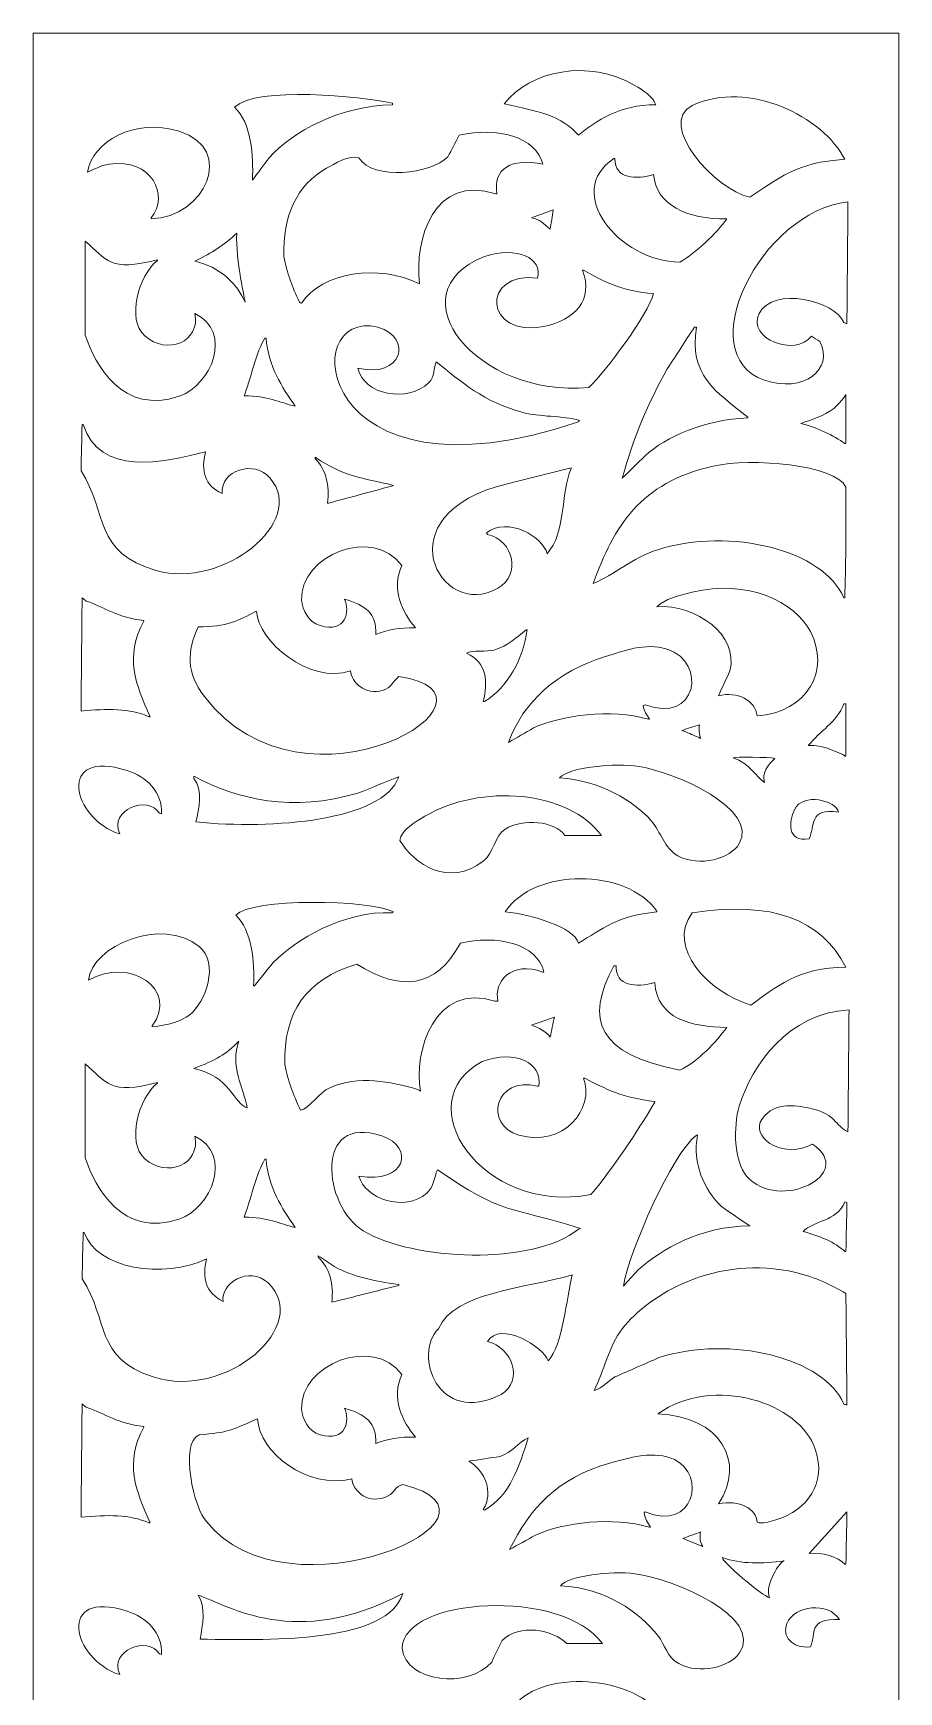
# Model space of a CAD drawing. Header units: centimetres. Extents: x -10.1 to 6.9, y -13.2 to 13.7.
# Drawn here: x -10.09 to -2.93, y -0.05 to 13.69 of the extents above; entities that cross this region are included whole.
import ezdxf

# ---------------------------------------------------------------- set-up
doc = ezdxf.new("R2010")
doc.units = ezdxf.units.CM
doc.header["$MEASUREMENT"] = 0
doc.layers.add('layer 1', color=7, linetype='Continuous')

msp = doc.modelspace()

# ---------------------------------------------------------------- linework, layer by layer
at = {"layer": 'layer 1', "color": 250, "lineweight": 9}
for points, knots in [([(-10.09148, -13.15504), (-10.09148, -13.15504), (-10.09148, 13.69214), (-10.09148, 13.69214), (-10.09148, 13.69214), (-10.09148, 13.69214), (-2.92545, 13.69214), (-2.92545, 13.69214), (-2.92545, 13.69214), (-2.92545, 13.69214), (-2.92545, -13.15504), (-2.92545, -13.15504), (-2.92545, -13.15504), (-2.92545, -13.15504), (-10.09148, -13.15504), (-10.09148, -13.15504)], [0, 0, 0, 0, 0.2, 0.2, 0.2, 0.2, 0.4, 0.4, 0.4, 0.4, 0.6, 0.6, 0.6, 0.6, 1, 1, 1, 1]), ([(-6.19202, 13.10622), (-5.98019, 13.38292), (-5.49318, 13.48281), (-5.11081, 13.25924), (-5.11081, 13.25924), (-5.0421, 13.21905), (-4.96279, 13.17194), (-4.93782, 13.09957), (-4.93782, 13.09957), (-5.23167, 13.10028), (-5.43332, 12.96642), (-5.57789, 12.84678), (-5.57789, 12.84678), (-5.71321, 13.00918), (-5.91555, 13.04771), (-6.19202, 13.10622)], [0, 0, 0, 0, 0.2, 0.2, 0.2, 0.2, 0.4, 0.4, 0.4, 0.4, 0.6, 0.6, 0.6, 0.6, 1, 1, 1, 1]), ([(-8.42365, 13.07961), (-8.2418, 13.25794), (-7.38112, 13.16673), (-7.11752, 13.11288), (-7.11752, 13.11288), (-7.11752, 13.10845), (-7.11752, 13.10401), (-7.11752, 13.09957), (-7.11752, 13.09957), (-7.54935, 13.09197), (-7.94303, 12.87816), (-8.13821, 12.66051), (-8.13821, 12.66051), (-8.18433, 12.59842), (-8.23046, 12.53633), (-8.27659, 12.47424), (-8.27659, 12.47424), (-8.26667, 12.68205), (-8.28453, 12.94453), (-8.42365, 13.07961)], [0, 0, 0, 0, 0.16666667, 0.16666667, 0.16666667, 0.16666667, 0.33333333, 0.33333333, 0.33333333, 0.33333333, 0.5, 0.5, 0.5, 0.5, 0.66666667, 0.66666667, 0.66666667, 0.66666667, 1, 1, 1, 1]), ([(-4.63508, 13.09292), (-4.16973, 13.31186), (-3.55291, 12.99891), (-3.37221, 12.6472), (-3.37221, 12.6472), (-3.77731, 12.62399), (-3.92913, 12.48172), (-4.15934, 12.33454), (-4.15934, 12.33454), (-4.44671, 12.39265), (-4.93542, 12.94168), (-4.63508, 13.09292)], [0, 0, 0, 0, 0.25, 0.25, 0.25, 0.25, 0.5, 0.5, 0.5, 0.5, 1, 1, 1, 1]), ([(-9.64325, 12.54077), (-9.60218, 12.79103), (-9.25481, 12.99675), (-8.88207, 12.88005), (-8.88207, 12.88005), (-8.41114, 12.73255), (-8.66926, 12.16414), (-9.11562, 12.15492), (-9.11562, 12.15492), (-9.11562, 12.15715), (-9.11562, 12.15936), (-9.11562, 12.16158), (-9.11562, 12.16158), (-8.96006, 12.34725), (-9.11006, 12.65959), (-9.4616, 12.60729), (-9.4616, 12.60729), (-9.53998, 12.59562), (-9.58355, 12.56328), (-9.64325, 12.54077)], [0, 0, 0, 0, 0.16666667, 0.16666667, 0.16666667, 0.16666667, 0.33333333, 0.33333333, 0.33333333, 0.33333333, 0.5, 0.5, 0.5, 0.5, 0.66666667, 0.66666667, 0.66666667, 0.66666667, 1, 1, 1, 1]), ([(-8.0171, 11.84226), (-8.02699, 12.17497), (-7.90896, 12.43671), (-7.66246, 12.57403), (-7.66246, 12.57403), (-7.60303, 12.60713), (-7.47156, 12.68831), (-7.39433, 12.66051), (-7.39433, 12.66051), (-7.27911, 12.46577), (-6.79245, 12.52908), (-6.6591, 12.66716), (-6.6591, 12.66716), (-6.62738, 12.72702), (-6.59567, 12.7869), (-6.56395, 12.84678), (-6.56395, 12.84678), (-6.24726, 12.91866), (-5.92862, 12.8322), (-5.87199, 12.60729), (-5.87199, 12.60729), (-6.13092, 12.66122), (-6.28835, 12.57205), (-6.25257, 12.36115), (-6.25257, 12.36115), (-6.25545, 12.36115), (-6.25833, 12.36115), (-6.26121, 12.36115), (-6.26121, 12.36115), (-6.7703, 12.52918), (-6.94026, 11.98553), (-6.89264, 11.61608), (-6.89264, 11.61608), (-7.2306, 11.78421), (-7.70443, 11.71217), (-7.87006, 11.45643), (-7.87006, 11.45643), (-7.87582, 11.45863), (-7.88159, 11.46085), (-7.88736, 11.46307), (-7.88736, 11.46307), (-7.94944, 11.59766), (-7.98892, 11.70137), (-8.0171, 11.84226)], [0, 0, 0, 0, 0.08333333, 0.08333333, 0.08333333, 0.08333333, 0.16666667, 0.16666667, 0.16666667, 0.16666667, 0.25, 0.25, 0.25, 0.25, 0.33333333, 0.33333333, 0.33333333, 0.33333333, 0.41666667, 0.41666667, 0.41666667, 0.41666667, 0.5, 0.5, 0.5, 0.5, 0.58333333, 0.58333333, 0.58333333, 0.58333333, 0.66666667, 0.66666667, 0.66666667, 0.66666667, 0.75, 0.75, 0.75, 0.75, 0.83333333, 0.83333333, 0.83333333, 0.83333333, 1, 1, 1, 1]), ([(-5.2838, 12.65385), (-5.28091, 12.65385), (-5.27803, 12.65385), (-5.27515, 12.65385), (-5.27515, 12.65385), (-5.2821, 12.47947), (-5.09096, 12.47983), (-4.95512, 12.52081), (-4.95512, 12.52081), (-4.93777, 12.27296), (-4.68024, 12.14754), (-4.34964, 12.15492), (-4.34964, 12.15492), (-4.43742, 12.03284), (-4.59587, 11.87777), (-4.73886, 11.79569), (-4.73886, 11.79569), (-5.24699, 11.80259), (-5.703, 12.38069), (-5.2838, 12.65385)], [0, 0, 0, 0, 0.16666667, 0.16666667, 0.16666667, 0.16666667, 0.33333333, 0.33333333, 0.33333333, 0.33333333, 0.5, 0.5, 0.5, 0.5, 0.66666667, 0.66666667, 0.66666667, 0.66666667, 1, 1, 1, 1]), ([(-5.96713, 12.16158), (-5.90659, 12.18375), (-5.84603, 12.20593), (-5.78549, 12.2281), (-5.78549, 12.2281), (-5.79413, 12.17488), (-5.80279, 12.12165), (-5.81144, 12.06845), (-5.81144, 12.06845), (-5.87017, 12.11741), (-5.89235, 12.15145), (-5.96713, 12.16158)], [0, 0, 0, 0, 0.25, 0.25, 0.25, 0.25, 0.5, 0.5, 0.5, 0.5, 1, 1, 1, 1]), ([(-3.34626, 12.29463), (-3.34915, 11.95761), (-3.35203, 11.62048), (-3.35492, 11.28345), (-3.35492, 11.28345), (-3.36357, 11.28789), (-3.37223, 11.29232), (-3.38086, 11.29676), (-3.38086, 11.29676), (-3.45479, 11.478), (-3.96574, 11.59807), (-4.08149, 11.36993), (-4.08149, 11.36993), (-4.18741, 11.16118), (-3.77892, 11.00633), (-3.64901, 11.18366), (-3.64901, 11.18366), (-3.62594, 11.16814), (-3.60287, 11.15262), (-3.5798, 11.1371), (-3.5798, 11.1371), (-3.45774, 10.90563), (-3.71642, 10.70716), (-4.03825, 10.81779), (-4.03825, 10.81779), (-4.65241, 11.02888), (-4.07105, 12.21526), (-3.34626, 12.29463)], [0, 0, 0, 0, 0.125, 0.125, 0.125, 0.125, 0.25, 0.25, 0.25, 0.25, 0.375, 0.375, 0.375, 0.375, 0.5, 0.5, 0.5, 0.5, 0.625, 0.625, 0.625, 0.625, 0.75, 0.75, 0.75, 0.75, 1, 1, 1, 1]), ([(-9.66056, 11.19058), (-9.66056, 11.32028), (-9.66056, 11.45001), (-9.66056, 11.57975), (-9.66056, 11.57975), (-9.66056, 11.70947), (-9.66056, 11.83921), (-9.66056, 11.96892), (-9.66056, 11.96892), (-9.48055, 11.81698), (-9.46119, 11.71092), (-9.06372, 11.81591), (-9.06372, 11.81591), (-9.06372, 11.81369), (-9.06372, 11.81147), (-9.06372, 11.80925), (-9.06372, 11.80925), (-9.21725, 11.69118), (-9.32124, 11.31865), (-9.16752, 11.18393), (-9.16752, 11.18393), (-8.98316, 11.02236), (-8.7055, 11.13487), (-8.75234, 11.37019), (-8.75234, 11.37019), (-8.43507, 11.21808), (-8.61673, 10.77486), (-8.88207, 10.685), (-8.88207, 10.685), (-9.3517, 10.52594), (-9.57703, 10.94005), (-9.66056, 11.19058)], [0, 0, 0, 0, 0.11111111, 0.11111111, 0.11111111, 0.11111111, 0.22222222, 0.22222222, 0.22222222, 0.22222222, 0.33333333, 0.33333333, 0.33333333, 0.33333333, 0.44444444, 0.44444444, 0.44444444, 0.44444444, 0.55555556, 0.55555556, 0.55555556, 0.55555556, 0.66666667, 0.66666667, 0.66666667, 0.66666667, 0.77777778, 0.77777778, 0.77777778, 0.77777778, 1, 1, 1, 1]), ([(-8.75234, 11.80234), (-8.60247, 11.88072), (-8.52194, 11.9285), (-8.40633, 12.03518), (-8.40633, 12.03518), (-8.41539, 11.8101), (-8.33509, 11.46822), (-8.33714, 11.46307), (-8.33714, 11.46307), (-8.39537, 11.60867), (-8.55124, 11.76331), (-8.75234, 11.80234)], [0, 0, 0, 0, 0.25, 0.25, 0.25, 0.25, 0.5, 0.5, 0.5, 0.5, 1, 1, 1, 1]), ([(-6.35637, 11.84164), (-6.08543, 11.92947), (-5.87128, 11.82917), (-5.91523, 11.66264), (-5.91523, 11.66264), (-6.39115, 11.72375), (-6.35934, 11.16193), (-5.86334, 11.26349), (-5.86334, 11.26349), (-5.60574, 11.31628), (-5.45168, 11.48237), (-5.54329, 11.72917), (-5.54329, 11.72917), (-5.54041, 11.72917), (-5.53753, 11.72917), (-5.53465, 11.72917), (-5.53465, 11.72917), (-5.3761, 11.63907), (-5.21313, 11.55101), (-4.95512, 11.53625), (-4.95512, 11.53625), (-5.00009, 11.36512), (-5.35477, 10.88316), (-5.49139, 10.75791), (-5.49139, 10.75791), (-6.41099, 10.66597), (-7.11764, 11.53603), (-6.35637, 11.84164)], [0, 0, 0, 0, 0.125, 0.125, 0.125, 0.125, 0.25, 0.25, 0.25, 0.25, 0.375, 0.375, 0.375, 0.375, 0.5, 0.5, 0.5, 0.5, 0.625, 0.625, 0.625, 0.625, 0.75, 0.75, 0.75, 0.75, 1, 1, 1, 1]), ([(-7.23863, 11.25685), (-6.93991, 11.1676), (-7.0434, 10.82726), (-7.40297, 10.91757), (-7.40297, 10.91757), (-7.35658, 10.69322), (-6.98962, 10.62806), (-6.81479, 10.79783), (-6.81479, 10.79783), (-6.76865, 10.84262), (-6.77637, 10.92471), (-6.75424, 10.97078), (-6.75424, 10.97078), (-6.54646, 10.80367), (-6.35989, 10.6377), (-6.04498, 10.55168), (-6.04498, 10.55168), (-5.90503, 10.51346), (-5.70348, 10.52382), (-5.56925, 10.48517), (-5.56925, 10.48517), (-5.57213, 10.48073), (-5.57501, 10.47629), (-5.57789, 10.47186), (-5.57789, 10.47186), (-7.77226, 9.73144), (-7.91042, 11.42394), (-7.23863, 11.25685)], [0, 0, 0, 0, 0.125, 0.125, 0.125, 0.125, 0.25, 0.25, 0.25, 0.25, 0.375, 0.375, 0.375, 0.375, 0.5, 0.5, 0.5, 0.5, 0.625, 0.625, 0.625, 0.625, 0.75, 0.75, 0.75, 0.75, 1, 1, 1, 1]), ([(-8.34579, 10.68804), (-8.29735, 10.80387), (-8.24319, 11.06469), (-8.17279, 11.16702), (-8.17279, 11.16702), (-8.16991, 11.16702), (-8.16703, 11.16702), (-8.16415, 11.16702), (-8.16415, 11.16702), (-8.14267, 10.92945), (-8.03473, 10.76484), (-7.92195, 10.60156), (-7.92195, 10.60156), (-8.0587, 10.63604), (-8.14696, 10.68672), (-8.34579, 10.68804)], [0, 0, 0, 0, 0.2, 0.2, 0.2, 0.2, 0.4, 0.4, 0.4, 0.4, 0.6, 0.6, 0.6, 0.6, 1, 1, 1, 1]), ([(-5.2146, 10.00619), (-5.12655, 10.33242), (-4.99952, 10.63188), (-4.84267, 10.91092), (-4.84267, 10.91092), (-4.76771, 11.02621), (-4.69273, 11.14155), (-4.61777, 11.25685), (-4.61777, 11.25685), (-4.61201, 11.25685), (-4.60623, 11.25685), (-4.60047, 11.25685), (-4.60047, 11.25685), (-4.66561, 10.86197), (-4.44239, 10.72379), (-4.17663, 10.51177), (-4.17663, 10.51177), (-4.17663, 10.50955), (-4.17663, 10.50734), (-4.17663, 10.50512), (-4.17663, 10.50512), (-4.52292, 10.49492), (-4.85747, 10.34874), (-5.02431, 10.19245), (-5.02431, 10.19245), (-5.08775, 10.13037), (-5.15118, 10.06826), (-5.2146, 10.00619)], [0, 0, 0, 0, 0.125, 0.125, 0.125, 0.125, 0.25, 0.25, 0.25, 0.25, 0.375, 0.375, 0.375, 0.375, 0.5, 0.5, 0.5, 0.5, 0.625, 0.625, 0.625, 0.625, 0.75, 0.75, 0.75, 0.75, 1, 1, 1, 1]), ([(-3.7355, 10.45855), (-3.71168, 10.47199), (-3.57902, 10.5063), (-3.49535, 10.5611), (-3.49535, 10.5611), (-3.40628, 10.61943), (-3.36653, 10.69804), (-3.36357, 10.69804), (-3.36357, 10.69804), (-3.36357, 10.56278), (-3.36357, 10.4275), (-3.36357, 10.29224), (-3.36357, 10.29224), (-3.36645, 10.29224), (-3.36933, 10.29224), (-3.37221, 10.29224), (-3.37221, 10.29224), (-3.45676, 10.35727), (-3.62388, 10.43361), (-3.7355, 10.45855)], [0, 0, 0, 0, 0.16666667, 0.16666667, 0.16666667, 0.16666667, 0.33333333, 0.33333333, 0.33333333, 0.33333333, 0.5, 0.5, 0.5, 0.5, 0.66666667, 0.66666667, 0.66666667, 0.66666667, 1, 1, 1, 1]), ([(-9.69514, 10.06606), (-9.69226, 10.19466), (-9.68938, 10.32329), (-9.6865, 10.45189), (-9.6865, 10.45189), (-9.68361, 10.45189), (-9.68072, 10.45189), (-9.67784, 10.45189), (-9.67784, 10.45189), (-9.54489, 10.02183), (-9.01475, 10.12951), (-8.66583, 10.22572), (-8.66583, 10.22572), (-8.70176, 10.07128), (-8.67724, 9.94433), (-8.52744, 9.87978), (-8.52744, 9.87978), (-8.54103, 10.06879), (-8.26416, 10.16386), (-8.12955, 10.00619), (-8.12955, 10.00619), (-7.8218, 9.64573), (-8.52256, 9.08491), (-9.07236, 9.24116), (-9.07236, 9.24116), (-9.59517, 9.38974), (-9.46806, 9.71494), (-9.69514, 10.06606)], [0, 0, 0, 0, 0.125, 0.125, 0.125, 0.125, 0.25, 0.25, 0.25, 0.25, 0.375, 0.375, 0.375, 0.375, 0.5, 0.5, 0.5, 0.5, 0.625, 0.625, 0.625, 0.625, 0.75, 0.75, 0.75, 0.75, 1, 1, 1, 1]), ([(-7.75761, 10.16585), (-7.75761, 10.17029), (-7.75761, 10.17471), (-7.75761, 10.17915), (-7.75761, 10.17915), (-7.50722, 10.01442), (-7.37825, 10.01259), (-7.10888, 9.94632), (-7.10888, 9.94632), (-7.11464, 9.94409), (-7.12042, 9.94188), (-7.12618, 9.93966), (-7.12618, 9.93966), (-7.29917, 9.8931), (-7.47218, 9.84652), (-7.64517, 9.79996), (-7.64517, 9.79996), (-7.64805, 9.79996), (-7.65093, 9.79996), (-7.65381, 9.79996), (-7.65381, 9.79996), (-7.63637, 9.94717), (-7.66805, 10.08182), (-7.75761, 10.16585)], [0, 0, 0, 0, 0.14285714, 0.14285714, 0.14285714, 0.14285714, 0.28571429, 0.28571429, 0.28571429, 0.28571429, 0.42857143, 0.42857143, 0.42857143, 0.42857143, 0.57142857, 0.57142857, 0.57142857, 0.57142857, 0.71428571, 0.71428571, 0.71428571, 0.71428571, 1, 1, 1, 1]), ([(-5.4568, 9.13472), (-5.27807, 9.60925), (-5.07479, 9.96595), (-4.46208, 10.10598), (-4.46208, 10.10598), (-4.15054, 10.17716), (-3.44761, 10.11866), (-3.36357, 9.933), (-3.36357, 9.933), (-3.36357, 9.76006), (-3.36357, 9.58706), (-3.36357, 9.41411), (-3.36357, 9.41411), (-3.36645, 9.28108), (-3.36933, 9.14801), (-3.37221, 9.01498), (-3.37221, 9.01498), (-3.37511, 9.01498), (-3.37799, 9.01498), (-3.38086, 9.01498), (-3.38086, 9.01498), (-3.54681, 9.40907), (-4.31747, 9.60479), (-4.92051, 9.41411), (-4.92051, 9.41411), (-5.13689, 9.3457), (-5.27707, 9.20302), (-5.4568, 9.13472)], [0, 0, 0, 0, 0.125, 0.125, 0.125, 0.125, 0.25, 0.25, 0.25, 0.25, 0.375, 0.375, 0.375, 0.375, 0.5, 0.5, 0.5, 0.5, 0.625, 0.625, 0.625, 0.625, 0.75, 0.75, 0.75, 0.75, 1, 1, 1, 1]), ([(-6.16607, 9.95962), (-5.9902, 10.00397), (-5.8143, 10.04833), (-5.63844, 10.09267), (-5.63844, 10.09267), (-5.63844, 10.09045), (-5.63844, 10.08823), (-5.63844, 10.08602), (-5.63844, 10.08602), (-5.72545, 9.87299), (-5.68221, 9.54922), (-5.83738, 9.38086), (-5.83738, 9.38086), (-5.86643, 9.51829), (-6.16294, 9.6925), (-6.33906, 9.55381), (-6.33906, 9.55381), (-6.33618, 9.54938), (-6.3333, 9.54494), (-6.33042, 9.54052), (-6.33042, 9.54052), (-6.11014, 9.48889), (-6.05284, 9.20465), (-6.24393, 9.0948), (-6.24393, 9.0948), (-6.7246, 8.81844), (-7.20896, 9.71185), (-6.16607, 9.95962)], [0, 0, 0, 0, 0.125, 0.125, 0.125, 0.125, 0.25, 0.25, 0.25, 0.25, 0.375, 0.375, 0.375, 0.375, 0.5, 0.5, 0.5, 0.5, 0.625, 0.625, 0.625, 0.625, 0.75, 0.75, 0.75, 0.75, 1, 1, 1, 1]), ([(-7.87006, 8.99817), (-7.88329, 9.36728), (-7.27693, 9.61072), (-7.03969, 9.28423), (-7.03969, 9.28423), (-7.13154, 9.091), (-7.03426, 8.89568), (-6.92724, 8.76534), (-6.92724, 8.76534), (-7.06305, 8.77031), (-7.15944, 8.74972), (-7.25593, 8.71212), (-7.25593, 8.71212), (-7.24817, 8.88565), (-7.33819, 8.95474), (-7.51542, 9.00483), (-7.51542, 9.00483), (-7.46673, 8.90257), (-7.50127, 8.72276), (-7.71437, 8.78529), (-7.71437, 8.78529), (-7.82129, 8.81667), (-7.85692, 8.90995), (-7.87006, 8.99817)], [0, 0, 0, 0, 0.14285714, 0.14285714, 0.14285714, 0.14285714, 0.28571429, 0.28571429, 0.28571429, 0.28571429, 0.42857143, 0.42857143, 0.42857143, 0.42857143, 0.57142857, 0.57142857, 0.57142857, 0.57142857, 0.71428571, 0.71428571, 0.71428571, 0.71428571, 1, 1, 1, 1]), ([(-4.92916, 8.94179), (-4.86421, 9.00481), (-4.74687, 9.03442), (-4.63508, 9.06154), (-4.63508, 9.06154), (-4.17532, 9.17304), (-3.78883, 8.98322), (-3.65765, 8.73558), (-3.65765, 8.73558), (-3.48944, 8.41802), (-3.68145, 8.06608), (-4.09879, 8.03706), (-4.09879, 8.03706), (-4.11145, 8.16409), (-4.26385, 8.24482), (-4.41883, 8.20338), (-4.41883, 8.20338), (-4.38712, 8.27211), (-4.35539, 8.34087), (-4.32369, 8.40961), (-4.32369, 8.40961), (-4.24822, 8.71228), (-4.60741, 8.96109), (-4.92916, 8.94179)], [0, 0, 0, 0, 0.14285714, 0.14285714, 0.14285714, 0.14285714, 0.28571429, 0.28571429, 0.28571429, 0.28571429, 0.42857143, 0.42857143, 0.42857143, 0.42857143, 0.57142857, 0.57142857, 0.57142857, 0.57142857, 0.71428571, 0.71428571, 0.71428571, 0.71428571, 1, 1, 1, 1]), ([(-9.69514, 8.07699), (-9.69226, 8.38961), (-9.68938, 8.70235), (-9.6865, 9.01498), (-9.6865, 9.01498), (-9.67496, 9.00611), (-9.66344, 8.99723), (-9.6519, 8.98836), (-9.6519, 8.98836), (-9.49671, 8.93575), (-9.38991, 8.84776), (-9.17616, 8.82871), (-9.17616, 8.82871), (-9.17616, 8.82649), (-9.17616, 8.82428), (-9.17616, 8.82205), (-9.17616, 8.82205), (-9.33835, 8.52462), (-9.24127, 8.29931), (-9.12427, 8.03041), (-9.12427, 8.03041), (-9.12715, 8.03041), (-9.13003, 8.03041), (-9.13291, 8.03041), (-9.13291, 8.03041), (-9.2955, 8.1003), (-9.47624, 8.09785), (-9.69514, 8.07699)], [0, 0, 0, 0, 0.125, 0.125, 0.125, 0.125, 0.25, 0.25, 0.25, 0.25, 0.375, 0.375, 0.375, 0.375, 0.5, 0.5, 0.5, 0.5, 0.625, 0.625, 0.625, 0.625, 0.75, 0.75, 0.75, 0.75, 1, 1, 1, 1]), ([(-8.72638, 8.77549), (-8.49499, 8.77085), (-8.37899, 8.83075), (-8.25064, 8.90188), (-8.25064, 8.90188), (-8.24776, 8.90188), (-8.24488, 8.90188), (-8.242, 8.90188), (-8.242, 8.90188), (-8.2317, 8.66124), (-7.81081, 8.29558), (-7.46353, 8.40961), (-7.46353, 8.40961), (-7.45669, 8.3166), (-7.34487, 8.20419), (-7.19538, 8.24994), (-7.19538, 8.24994), (-7.13132, 8.26956), (-7.1071, 8.32514), (-7.06563, 8.36303), (-7.06563, 8.36303), (-6.02645, 8.21636), (-7.83255, 7.10028), (-8.67448, 8.19673), (-8.67448, 8.19673), (-8.82586, 8.39387), (-8.81884, 8.56905), (-8.72638, 8.77549)], [0, 0, 0, 0, 0.125, 0.125, 0.125, 0.125, 0.25, 0.25, 0.25, 0.25, 0.375, 0.375, 0.375, 0.375, 0.5, 0.5, 0.5, 0.5, 0.625, 0.625, 0.625, 0.625, 0.75, 0.75, 0.75, 0.75, 1, 1, 1, 1]), ([(-6.5034, 8.55595), (-6.46107, 8.58345), (-6.3324, 8.56707), (-6.27852, 8.58256), (-6.27852, 8.58256), (-6.15344, 8.61854), (-6.09665, 8.68544), (-6.01037, 8.74887), (-6.01037, 8.74887), (-6.00749, 8.74887), (-6.00461, 8.74887), (-6.00173, 8.74887), (-6.00173, 8.74887), (-6.03609, 8.51468), (-6.1598, 8.26952), (-6.35637, 8.15681), (-6.35637, 8.15681), (-6.35926, 8.15681), (-6.36214, 8.15681), (-6.36502, 8.15681), (-6.36502, 8.15681), (-6.32795, 8.31348), (-6.33368, 8.48189), (-6.5034, 8.55595)], [0, 0, 0, 0, 0.14285714, 0.14285714, 0.14285714, 0.14285714, 0.28571429, 0.28571429, 0.28571429, 0.28571429, 0.42857143, 0.42857143, 0.42857143, 0.42857143, 0.57142857, 0.57142857, 0.57142857, 0.57142857, 0.71428571, 0.71428571, 0.71428571, 0.71428571, 1, 1, 1, 1]), ([(-6.15742, 7.81754), (-6.03537, 8.1539), (-5.75513, 8.40499), (-5.353, 8.52935), (-5.353, 8.52935), (-5.21829, 8.57101), (-5.02295, 8.64856), (-4.84267, 8.58922), (-4.84267, 8.58922), (-4.50565, 8.4783), (-4.60139, 7.96298), (-5.02431, 8.13019), (-5.02431, 8.13019), (-5.03007, 8.12798), (-5.03584, 8.12576), (-5.04161, 8.12356), (-5.04161, 8.12356), (-5.03544, 8.07173), (-5.01097, 8.04753), (-4.98971, 8.01046), (-4.98971, 8.01046), (-4.9926, 8.01046), (-4.99548, 8.01046), (-4.99836, 8.01046), (-4.99836, 8.01046), (-5.31347, 8.09713), (-5.7172, 8.04381), (-5.94983, 7.93728), (-5.94983, 7.93728), (-6.01902, 7.89736), (-6.08824, 7.85744), (-6.15742, 7.81754)], [0, 0, 0, 0, 0.11111111, 0.11111111, 0.11111111, 0.11111111, 0.22222222, 0.22222222, 0.22222222, 0.22222222, 0.33333333, 0.33333333, 0.33333333, 0.33333333, 0.44444444, 0.44444444, 0.44444444, 0.44444444, 0.55555556, 0.55555556, 0.55555556, 0.55555556, 0.66666667, 0.66666667, 0.66666667, 0.66666667, 0.77777778, 0.77777778, 0.77777778, 0.77777778, 1, 1, 1, 1]), ([(-3.67496, 7.79092), (-3.58363, 7.91015), (-3.43673, 7.98298), (-3.38086, 8.13685), (-3.38086, 8.13685), (-3.37511, 8.13685), (-3.36933, 8.13685), (-3.36357, 8.13685), (-3.36357, 8.13685), (-3.36357, 7.99272), (-3.36357, 7.84856), (-3.36357, 7.70444), (-3.36357, 7.70444), (-3.36645, 7.70444), (-3.36933, 7.70444), (-3.37221, 7.70444), (-3.37221, 7.70444), (-3.37799, 7.70888), (-3.38375, 7.71332), (-3.38951, 7.71775), (-3.38951, 7.71775), (-3.48272, 7.75249), (-3.5392, 7.79622), (-3.67496, 7.79092)], [0, 0, 0, 0, 0.14285714, 0.14285714, 0.14285714, 0.14285714, 0.28571429, 0.28571429, 0.28571429, 0.28571429, 0.42857143, 0.42857143, 0.42857143, 0.42857143, 0.57142857, 0.57142857, 0.57142857, 0.57142857, 0.71428571, 0.71428571, 0.71428571, 0.71428571, 1, 1, 1, 1]), ([(-4.72158, 7.91732), (-4.67256, 7.93284), (-4.62353, 7.94836), (-4.57453, 7.96389), (-4.57453, 7.96389), (-4.58237, 7.92198), (-4.5777, 7.8895), (-4.56587, 7.85079), (-4.56587, 7.85079), (-4.57453, 7.85523), (-4.58318, 7.85967), (-4.59183, 7.86411), (-4.59183, 7.86411), (-4.63507, 7.88183), (-4.67832, 7.89959), (-4.72158, 7.91732)], [0, 0, 0, 0, 0.2, 0.2, 0.2, 0.2, 0.4, 0.4, 0.4, 0.4, 0.6, 0.6, 0.6, 0.6, 1, 1, 1, 1]), ([(-9.31456, 7.5847), (-9.1531, 7.5327), (-9.0213, 7.40839), (-9.02912, 7.22547), (-9.02912, 7.22547), (-9.03488, 7.22768), (-9.04065, 7.2299), (-9.04642, 7.23212), (-9.04642, 7.23212), (-9.14042, 7.38205), (-9.468, 7.26359), (-9.37511, 7.05916), (-9.37511, 7.05916), (-9.77157, 7.18459), (-9.90184, 7.77384), (-9.31456, 7.5847)], [0, 0, 0, 0, 0.2, 0.2, 0.2, 0.2, 0.4, 0.4, 0.4, 0.4, 0.6, 0.6, 0.6, 0.6, 1, 1, 1, 1]), ([(-4.29773, 7.69113), (-4.28541, 7.6974), (-3.99388, 7.69773), (-3.95175, 7.68449), (-3.95175, 7.68449), (-4.00047, 7.63906), (-4.06441, 7.56583), (-4.03825, 7.48492), (-4.03825, 7.48492), (-4.10117, 7.52896), (-4.16262, 7.64658), (-4.29773, 7.69113)], [0, 0, 0, 0, 0.25, 0.25, 0.25, 0.25, 0.5, 0.5, 0.5, 0.5, 1, 1, 1, 1]), ([(-5.73359, 7.52483), (-5.64861, 7.61404), (-5.2805, 7.64932), (-5.07621, 7.61796), (-5.07621, 7.61796), (-4.77487, 7.57171), (-4.07958, 7.26544), (-4.24584, 6.97932), (-4.24584, 6.97932), (-4.31719, 6.85654), (-4.57525, 6.77983), (-4.75617, 6.87953), (-4.75617, 6.87953), (-4.86668, 6.94045), (-4.89614, 7.07818), (-4.9724, 7.1656), (-4.9724, 7.1656), (-5.1195, 7.33417), (-5.40242, 7.503), (-5.73359, 7.52483)], [0, 0, 0, 0, 0.16666667, 0.16666667, 0.16666667, 0.16666667, 0.33333333, 0.33333333, 0.33333333, 0.33333333, 0.5, 0.5, 0.5, 0.5, 0.66666667, 0.66666667, 0.66666667, 0.66666667, 1, 1, 1, 1]), ([(-8.76098, 7.51817), (-8.76098, 7.52483), (-8.76098, 7.53148), (-8.76098, 7.53813), (-8.76098, 7.53813), (-8.40214, 7.34274), (-7.93691, 7.23724), (-7.40297, 7.39843), (-7.40297, 7.39843), (-7.29054, 7.44278), (-7.17808, 7.48714), (-7.06563, 7.53148), (-7.06563, 7.53148), (-7.19287, 7.16828), (-8.11331, 7.09416), (-8.74368, 7.15895), (-8.74368, 7.15895), (-8.7162, 7.26818), (-8.68767, 7.42604), (-8.76098, 7.51817)], [0, 0, 0, 0, 0.16666667, 0.16666667, 0.16666667, 0.16666667, 0.33333333, 0.33333333, 0.33333333, 0.33333333, 0.5, 0.5, 0.5, 0.5, 0.66666667, 0.66666667, 0.66666667, 0.66666667, 1, 1, 1, 1]), ([(-7.05698, 7.00594), (-7.04214, 7.0971), (-6.927, 7.15922), (-6.8494, 7.20551), (-6.8494, 7.20551), (-6.39052, 7.47927), (-5.65716, 7.4208), (-5.3876, 7.04585), (-5.3876, 7.04585), (-5.4885, 7.04585), (-5.58944, 7.04585), (-5.69035, 7.04585), (-5.69035, 7.04585), (-5.76759, 7.16696), (-6.04148, 7.19121), (-6.18337, 7.09907), (-6.18337, 7.09907), (-6.27592, 7.03898), (-6.27829, 6.8987), (-6.36502, 6.83298), (-6.36502, 6.83298), (-6.64826, 6.61831), (-6.93751, 6.80379), (-7.05698, 7.00594)], [0, 0, 0, 0, 0.14285714, 0.14285714, 0.14285714, 0.14285714, 0.28571429, 0.28571429, 0.28571429, 0.28571429, 0.42857143, 0.42857143, 0.42857143, 0.42857143, 0.57142857, 0.57142857, 0.57142857, 0.57142857, 0.71428571, 0.71428571, 0.71428571, 0.71428571, 1, 1, 1, 1]), ([(-3.42411, 7.23877), (-3.67434, 7.27975), (-3.61989, 7.12017), (-3.66631, 7.01924), (-3.66631, 7.01924), (-3.85799, 6.98979), (-3.83262, 7.16485), (-3.78992, 7.25907), (-3.78992, 7.25907), (-3.72248, 7.40785), (-3.43741, 7.33523), (-3.42411, 7.23877)], [0, 0, 0, 0, 0.25, 0.25, 0.25, 0.25, 0.5, 0.5, 0.5, 0.5, 1, 1, 1, 1]), ([(-6.18337, 6.41387), (-5.94837, 6.78202), (-5.17557, 6.7769), (-4.92916, 6.42052), (-4.92916, 6.42052), (-4.92916, 6.4183), (-4.92916, 6.41608), (-4.92916, 6.41387), (-4.92916, 6.41387), (-5.24926, 6.38481), (-5.38356, 6.27114), (-5.57789, 6.15443), (-5.57789, 6.15443), (-5.61143, 6.28908), (-5.97711, 6.39372), (-6.18337, 6.41387)], [0, 0, 0, 0, 0.2, 0.2, 0.2, 0.2, 0.4, 0.4, 0.4, 0.4, 0.6, 0.6, 0.6, 0.6, 1, 1, 1, 1]), ([(-8.41499, 6.38726), (-8.29144, 6.53018), (-7.29633, 6.51679), (-7.10888, 6.41387), (-7.10888, 6.41387), (-7.11176, 6.41165), (-7.11464, 6.40943), (-7.11752, 6.40721), (-7.11752, 6.40721), (-7.51996, 6.42426), (-7.91986, 6.18239), (-8.1036, 5.99477), (-8.1036, 5.99477), (-8.15549, 5.93047), (-8.2074, 5.86615), (-8.2593, 5.80185), (-8.2593, 5.80185), (-8.26218, 5.80185), (-8.26506, 5.80185), (-8.26794, 5.80185), (-8.26794, 5.80185), (-8.25449, 5.99885), (-8.28176, 6.25936), (-8.41499, 6.38726)], [0, 0, 0, 0, 0.14285714, 0.14285714, 0.14285714, 0.14285714, 0.28571429, 0.28571429, 0.28571429, 0.28571429, 0.42857143, 0.42857143, 0.42857143, 0.42857143, 0.57142857, 0.57142857, 0.57142857, 0.57142857, 0.71428571, 0.71428571, 0.71428571, 0.71428571, 1, 1, 1, 1]), ([(-4.63508, 6.40721), (-3.9672, 6.50704), (-3.56964, 6.35336), (-3.36357, 5.95485), (-3.36357, 5.95485), (-3.75396, 5.95685), (-3.9498, 5.78754), (-4.15069, 5.64219), (-4.15069, 5.64219), (-4.4996, 5.74771), (-4.85329, 6.11785), (-4.63508, 6.40721)], [0, 0, 0, 0, 0.25, 0.25, 0.25, 0.25, 0.5, 0.5, 0.5, 0.5, 1, 1, 1, 1]), ([(-9.6346, 5.84841), (-9.60216, 6.13465), (-9.02791, 6.37791), (-8.71773, 6.12781), (-8.71773, 6.12781), (-8.5486, 5.99146), (-8.66309, 5.66395), (-8.79558, 5.56236), (-8.79558, 5.56236), (-8.86789, 5.50691), (-8.97872, 5.47431), (-9.10697, 5.46257), (-9.10697, 5.46257), (-9.10697, 5.46479), (-9.10697, 5.467), (-9.10697, 5.46922), (-9.10697, 5.46922), (-8.88126, 5.77006), (-9.29139, 6.04461), (-9.6346, 5.84841)], [0, 0, 0, 0, 0.16666667, 0.16666667, 0.16666667, 0.16666667, 0.33333333, 0.33333333, 0.33333333, 0.33333333, 0.5, 0.5, 0.5, 0.5, 0.66666667, 0.66666667, 0.66666667, 0.66666667, 1, 1, 1, 1]), ([(-8.00846, 5.14991), (-8.01986, 5.58666), (-7.83151, 5.8543), (-7.41163, 5.98147), (-7.41163, 5.98147), (-7.05934, 5.75434), (-6.75656, 5.77448), (-6.55531, 6.15443), (-6.55531, 6.15443), (-6.26441, 6.22666), (-5.91499, 6.15318), (-5.86334, 5.91494), (-5.86334, 5.91494), (-5.86622, 5.91494), (-5.8691, 5.91494), (-5.87199, 5.91494), (-5.87199, 5.91494), (-6.1337, 6.01358), (-6.28086, 5.83367), (-6.24393, 5.67545), (-6.24393, 5.67545), (-6.25257, 5.67545), (-6.26122, 5.67545), (-6.26987, 5.67545), (-6.26987, 5.67545), (-6.76524, 5.83691), (-6.94859, 5.24875), (-6.88398, 4.93038), (-6.88398, 4.93038), (-6.89264, 4.93482), (-6.9013, 4.93924), (-6.90994, 4.94368), (-6.90994, 4.94368), (-7.13419, 5.00722), (-7.39598, 5.0652), (-7.63652, 4.95699), (-7.63652, 4.95699), (-7.72042, 4.91924), (-7.81, 4.78466), (-7.87871, 4.77072), (-7.87871, 4.77072), (-7.9408, 4.90531), (-7.98027, 5.00901), (-8.00846, 5.14991)], [0, 0, 0, 0, 0.08333333, 0.08333333, 0.08333333, 0.08333333, 0.16666667, 0.16666667, 0.16666667, 0.16666667, 0.25, 0.25, 0.25, 0.25, 0.33333333, 0.33333333, 0.33333333, 0.33333333, 0.41666667, 0.41666667, 0.41666667, 0.41666667, 0.5, 0.5, 0.5, 0.5, 0.58333333, 0.58333333, 0.58333333, 0.58333333, 0.66666667, 0.66666667, 0.66666667, 0.66666667, 0.75, 0.75, 0.75, 0.75, 0.83333333, 0.83333333, 0.83333333, 0.83333333, 1, 1, 1, 1]), ([(-5.2838, 5.96816), (-5.27803, 5.96816), (-5.27227, 5.96816), (-5.26651, 5.96816), (-5.26651, 5.96816), (-5.27287, 5.79958), (-5.09882, 5.78345), (-4.94646, 5.82846), (-4.94646, 5.82846), (-4.92299, 5.52765), (-4.64693, 5.46281), (-4.34964, 5.45591), (-4.34964, 5.45591), (-4.43089, 5.34253), (-4.59487, 5.16849), (-4.73886, 5.10334), (-4.73886, 5.10334), (-5.41909, 5.23491), (-5.52736, 5.51763), (-5.2838, 5.96816)], [0, 0, 0, 0, 0.16666667, 0.16666667, 0.16666667, 0.16666667, 0.33333333, 0.33333333, 0.33333333, 0.33333333, 0.5, 0.5, 0.5, 0.5, 0.66666667, 0.66666667, 0.66666667, 0.66666667, 1, 1, 1, 1]), ([(-5.96713, 5.47588), (-5.9037, 5.49805), (-5.84026, 5.52023), (-5.77683, 5.54241), (-5.77683, 5.54241), (-5.78837, 5.48697), (-5.79991, 5.43152), (-5.81144, 5.37609), (-5.81144, 5.37609), (-5.83718, 5.41826), (-5.91002, 5.45833), (-5.96713, 5.47588)], [0, 0, 0, 0, 0.25, 0.25, 0.25, 0.25, 0.5, 0.5, 0.5, 0.5, 1, 1, 1, 1]), ([(-3.33762, 5.60228), (-3.3405, 5.26525), (-3.34338, 4.92813), (-3.34626, 4.5911), (-3.34626, 4.5911), (-3.45917, 4.64902), (-3.44452, 4.73147), (-3.63188, 4.77989), (-3.63188, 4.77989), (-3.79849, 4.82293), (-3.98216, 4.83819), (-4.07284, 4.67271), (-4.07284, 4.67271), (-4.12925, 4.52405), (-3.86518, 4.36453), (-3.64035, 4.49132), (-3.64035, 4.49132), (-3.27193, 4.24325), (-3.91609, 3.92093), (-4.18529, 4.22521), (-4.18529, 4.22521), (-4.28867, 4.34206), (-4.29775, 4.63662), (-4.24584, 4.80398), (-4.24584, 4.80398), (-4.13988, 5.14561), (-3.8446, 5.57504), (-3.33762, 5.60228)], [0, 0, 0, 0, 0.125, 0.125, 0.125, 0.125, 0.25, 0.25, 0.25, 0.25, 0.375, 0.375, 0.375, 0.375, 0.5, 0.5, 0.5, 0.5, 0.625, 0.625, 0.625, 0.625, 0.75, 0.75, 0.75, 0.75, 1, 1, 1, 1]), ([(-8.76098, 5.11665), (-8.58113, 5.18592), (-8.49451, 5.23377), (-8.38905, 5.34283), (-8.38905, 5.34283), (-8.46639, 5.14309), (-8.34871, 4.95748), (-8.31985, 4.79068), (-8.31985, 4.79068), (-8.42572, 4.8179), (-8.46682, 5.06085), (-8.76098, 5.11665)], [0, 0, 0, 0, 0.25, 0.25, 0.25, 0.25, 0.5, 0.5, 0.5, 0.5, 1, 1, 1, 1]), ([(-6.37366, 5.17412), (-6.0967, 5.27721), (-5.87668, 5.16506), (-5.90658, 4.97029), (-5.90658, 4.97029), (-5.90946, 4.97029), (-5.91235, 4.97029), (-5.91523, 4.97029), (-5.91523, 4.97029), (-6.27163, 5.05979), (-6.36315, 4.64949), (-6.07092, 4.56449), (-6.07092, 4.56449), (-5.703, 4.45748), (-5.43978, 4.78516), (-5.53465, 5.03681), (-5.53465, 5.03681), (-5.53175, 5.03681), (-5.52887, 5.03681), (-5.52599, 5.03681), (-5.52599, 5.03681), (-5.35551, 4.94709), (-5.20566, 4.87243), (-4.94646, 4.84389), (-4.94646, 4.84389), (-4.94646, 4.84169), (-4.94646, 4.83947), (-4.94646, 4.83725), (-4.94646, 4.83725), (-5.10549, 4.56871), (-5.27645, 4.31123), (-5.4741, 4.07222), (-5.4741, 4.07222), (-6.38376, 3.89989), (-7.00479, 4.84247), (-6.37366, 5.17412)], [0, 0, 0, 0, 0.1, 0.1, 0.1, 0.1, 0.2, 0.2, 0.2, 0.2, 0.3, 0.3, 0.3, 0.3, 0.4, 0.4, 0.4, 0.4, 0.5, 0.5, 0.5, 0.5, 0.6, 0.6, 0.6, 0.6, 0.7, 0.7, 0.7, 0.7, 0.8, 0.8, 0.8, 0.8, 1, 1, 1, 1]), ([(-9.66056, 4.37573), (-9.66056, 4.50544), (-9.66056, 4.63517), (-9.66056, 4.7649), (-9.66056, 4.7649), (-9.66056, 4.89463), (-9.66056, 5.02437), (-9.66056, 5.15406), (-9.66056, 5.15406), (-9.48055, 5.00213), (-9.46119, 4.89608), (-9.06372, 5.00107), (-9.06372, 5.00107), (-9.06372, 4.99884), (-9.06372, 4.99663), (-9.06372, 4.99441), (-9.06372, 4.99441), (-9.21725, 4.87633), (-9.32124, 4.5038), (-9.16752, 4.36908), (-9.16752, 4.36908), (-8.98316, 4.2075), (-8.7055, 4.32003), (-8.75234, 4.55535), (-8.75234, 4.55535), (-8.43507, 4.40323), (-8.61673, 3.96002), (-8.88207, 3.87014), (-8.88207, 3.87014), (-9.3517, 3.7111), (-9.57703, 4.12521), (-9.66056, 4.37573)], [0, 0, 0, 0, 0.11111111, 0.11111111, 0.11111111, 0.11111111, 0.22222222, 0.22222222, 0.22222222, 0.22222222, 0.33333333, 0.33333333, 0.33333333, 0.33333333, 0.44444444, 0.44444444, 0.44444444, 0.44444444, 0.55555556, 0.55555556, 0.55555556, 0.55555556, 0.66666667, 0.66666667, 0.66666667, 0.66666667, 0.77777778, 0.77777778, 0.77777778, 0.77777778, 1, 1, 1, 1]), ([(-7.20403, 4.55783), (-6.92921, 4.46482), (-7.0095, 4.15579), (-7.39433, 4.22521), (-7.39433, 4.22521), (-7.35255, 4.04198), (-7.01227, 3.91927), (-6.83209, 4.08551), (-6.83209, 4.08551), (-6.77387, 4.13924), (-6.7719, 4.21481), (-6.74559, 4.27843), (-6.74559, 4.27843), (-6.20131, 3.90147), (-6.16034, 3.97861), (-5.5606, 3.79282), (-5.5606, 3.79282), (-5.56636, 3.7906), (-5.57213, 3.78838), (-5.57789, 3.78616), (-5.57789, 3.78616), (-5.95496, 3.48028), (-6.95135, 3.52475), (-7.35972, 3.77286), (-7.35972, 3.77286), (-7.69007, 3.97355), (-7.77375, 4.75068), (-7.20403, 4.55783)], [0, 0, 0, 0, 0.125, 0.125, 0.125, 0.125, 0.25, 0.25, 0.25, 0.25, 0.375, 0.375, 0.375, 0.375, 0.5, 0.5, 0.5, 0.5, 0.625, 0.625, 0.625, 0.625, 0.75, 0.75, 0.75, 0.75, 1, 1, 1, 1]), ([(-5.20596, 3.31384), (-5.15292, 3.61133), (-4.80801, 4.40544), (-4.60047, 4.56449), (-4.60047, 4.56449), (-4.59759, 4.56449), (-4.59471, 4.56449), (-4.59183, 4.56449), (-4.59183, 4.56449), (-4.63542, 4.32897), (-4.53969, 4.11762), (-4.39288, 3.97243), (-4.39288, 3.97243), (-4.31505, 3.91921), (-4.23718, 3.86598), (-4.15934, 3.81277), (-4.15934, 3.81277), (-4.56953, 3.81126), (-4.88648, 3.62041), (-5.08486, 3.44688), (-5.08486, 3.44688), (-5.12522, 3.40254), (-5.1656, 3.35819), (-5.20596, 3.31384)], [0, 0, 0, 0, 0.14285714, 0.14285714, 0.14285714, 0.14285714, 0.28571429, 0.28571429, 0.28571429, 0.28571429, 0.42857143, 0.42857143, 0.42857143, 0.42857143, 0.57142857, 0.57142857, 0.57142857, 0.57142857, 0.71428571, 0.71428571, 0.71428571, 0.71428571, 1, 1, 1, 1]), ([(-8.34579, 3.88552), (-8.29735, 4.00136), (-8.24319, 4.26217), (-8.17279, 4.3645), (-8.17279, 4.3645), (-8.16991, 4.3645), (-8.16703, 4.3645), (-8.16415, 4.3645), (-8.16415, 4.3645), (-8.14267, 4.12693), (-8.03473, 3.96233), (-7.92195, 3.79904), (-7.92195, 3.79904), (-8.0587, 3.83353), (-8.14696, 3.88421), (-8.34579, 3.88552)], [0, 0, 0, 0, 0.2, 0.2, 0.2, 0.2, 0.4, 0.4, 0.4, 0.4, 0.6, 0.6, 0.6, 0.6, 1, 1, 1, 1]), ([(-3.7182, 3.7662), (-3.6317, 3.85958), (-3.44301, 3.84474), (-3.37221, 4.01234), (-3.37221, 4.01234), (-3.36645, 4.01013), (-3.36068, 4.0079), (-3.35492, 4.00569), (-3.35492, 4.00569), (-3.3578, 3.87043), (-3.36068, 3.73515), (-3.36357, 3.5999), (-3.36357, 3.5999), (-3.36645, 3.5999), (-3.36933, 3.5999), (-3.37221, 3.5999), (-3.37221, 3.5999), (-3.44664, 3.67443), (-3.59055, 3.73476), (-3.7182, 3.7662)], [0, 0, 0, 0, 0.16666667, 0.16666667, 0.16666667, 0.16666667, 0.33333333, 0.33333333, 0.33333333, 0.33333333, 0.5, 0.5, 0.5, 0.5, 0.66666667, 0.66666667, 0.66666667, 0.66666667, 1, 1, 1, 1]), ([(-9.6865, 3.3737), (-9.68361, 3.5023), (-9.68072, 3.63094), (-9.67784, 3.75954), (-9.67784, 3.75954), (-9.67496, 3.75954), (-9.67208, 3.75954), (-9.6692, 3.75954), (-9.6692, 3.75954), (-9.57073, 3.45476), (-9.00825, 3.36996), (-8.65719, 3.54002), (-8.65719, 3.54002), (-8.69461, 3.37769), (-8.66474, 3.26098), (-8.51878, 3.18743), (-8.51878, 3.18743), (-8.54512, 3.33165), (-8.30678, 3.48936), (-8.14685, 3.34044), (-8.14685, 3.34044), (-7.78038, 2.99923), (-8.48471, 2.36453), (-9.09831, 2.56211), (-9.09831, 2.56211), (-9.58868, 2.72), (-9.46179, 3.03654), (-9.6865, 3.3737)], [0, 0, 0, 0, 0.125, 0.125, 0.125, 0.125, 0.25, 0.25, 0.25, 0.25, 0.375, 0.375, 0.375, 0.375, 0.5, 0.5, 0.5, 0.5, 0.625, 0.625, 0.625, 0.625, 0.75, 0.75, 0.75, 0.75, 1, 1, 1, 1]), ([(-5.44815, 2.44902), (-5.3673, 2.60825), (-5.32475, 2.81811), (-5.2146, 2.96126), (-5.2146, 2.96126), (-4.99568, 3.24579), (-4.43194, 3.58074), (-3.77876, 3.42692), (-3.77876, 3.42692), (-3.6147, 3.38829), (-3.48621, 3.32303), (-3.36357, 3.25396), (-3.36357, 3.25396), (-3.36068, 2.94576), (-3.3578, 2.63747), (-3.35492, 2.32927), (-3.35492, 2.32927), (-3.36357, 2.33149), (-3.37223, 2.33371), (-3.38086, 2.33592), (-3.38086, 2.33592), (-3.5365, 2.71782), (-4.32349, 2.91329), (-4.91186, 2.72177), (-4.91186, 2.72177), (-5.03296, 2.66855), (-5.15407, 2.61532), (-5.27515, 2.56211), (-5.27515, 2.56211), (-5.33522, 2.5277), (-5.37275, 2.47134), (-5.44815, 2.44902)], [0, 0, 0, 0, 0.11111111, 0.11111111, 0.11111111, 0.11111111, 0.22222222, 0.22222222, 0.22222222, 0.22222222, 0.33333333, 0.33333333, 0.33333333, 0.33333333, 0.44444444, 0.44444444, 0.44444444, 0.44444444, 0.55555556, 0.55555556, 0.55555556, 0.55555556, 0.66666667, 0.66666667, 0.66666667, 0.66666667, 0.77777778, 0.77777778, 0.77777778, 0.77777778, 1, 1, 1, 1]), ([(-7.73165, 3.5529), (-7.73165, 3.55734), (-7.73165, 3.56177), (-7.73165, 3.56621), (-7.73165, 3.56621), (-7.68553, 3.53517), (-7.6394, 3.50411), (-7.59327, 3.47308), (-7.59327, 3.47308), (-7.44496, 3.39315), (-7.27991, 3.35895), (-7.06563, 3.32672), (-7.06563, 3.32672), (-7.06563, 3.3245), (-7.06563, 3.32228), (-7.06563, 3.32007), (-7.06563, 3.32007), (-7.25014, 3.2735), (-7.4347, 3.22693), (-7.61922, 3.18036), (-7.61922, 3.18036), (-7.60134, 3.33136), (-7.63862, 3.46773), (-7.73165, 3.5529)], [0, 0, 0, 0, 0.14285714, 0.14285714, 0.14285714, 0.14285714, 0.28571429, 0.28571429, 0.28571429, 0.28571429, 0.42857143, 0.42857143, 0.42857143, 0.42857143, 0.57142857, 0.57142857, 0.57142857, 0.57142857, 0.71428571, 0.71428571, 0.71428571, 0.71428571, 1, 1, 1, 1]), ([(-6.73695, 2.96126), (-6.60184, 3.26905), (-6.01239, 3.29378), (-5.6298, 3.40697), (-5.6298, 3.40697), (-5.67811, 3.21469), (-5.70348, 2.83018), (-5.82873, 2.69516), (-5.82873, 2.69516), (-5.8673, 2.81494), (-6.22765, 3.03177), (-6.33042, 2.85481), (-6.33042, 2.85481), (-6.12615, 2.80697), (-6.02826, 2.53521), (-6.21797, 2.41575), (-6.21797, 2.41575), (-6.74633, 2.15461), (-6.94642, 2.74714), (-6.73695, 2.96126)], [0, 0, 0, 0, 0.16666667, 0.16666667, 0.16666667, 0.16666667, 0.33333333, 0.33333333, 0.33333333, 0.33333333, 0.5, 0.5, 0.5, 0.5, 0.66666667, 0.66666667, 0.66666667, 0.66666667, 1, 1, 1, 1]), ([(-7.87006, 2.29601), (-7.88329, 2.66512), (-7.27693, 2.90855), (-7.03969, 2.58207), (-7.03969, 2.58207), (-7.13154, 2.38884), (-7.03426, 2.19353), (-6.92724, 2.06318), (-6.92724, 2.06318), (-7.06305, 2.06816), (-7.15944, 2.04756), (-7.25593, 2.00996), (-7.25593, 2.00996), (-7.24817, 2.1835), (-7.33819, 2.25258), (-7.51542, 2.30267), (-7.51542, 2.30267), (-7.46673, 2.20041), (-7.50127, 2.0206), (-7.71437, 2.08313), (-7.71437, 2.08313), (-7.82129, 2.11451), (-7.85692, 2.20779), (-7.87006, 2.29601)], [0, 0, 0, 0, 0.14285714, 0.14285714, 0.14285714, 0.14285714, 0.28571429, 0.28571429, 0.28571429, 0.28571429, 0.42857143, 0.42857143, 0.42857143, 0.42857143, 0.57142857, 0.57142857, 0.57142857, 0.57142857, 0.71428571, 0.71428571, 0.71428571, 0.71428571, 1, 1, 1, 1]), ([(-4.92051, 2.2561), (-4.45891, 2.57919), (-3.7432, 2.35384), (-3.61441, 1.95673), (-3.61441, 1.95673), (-3.52547, 1.68253), (-3.67662, 1.46156), (-3.94309, 1.37797), (-3.94309, 1.37797), (-3.99211, 1.36261), (-4.05232, 1.34204), (-4.09879, 1.35802), (-4.09879, 1.35802), (-4.09976, 1.4706), (-4.24691, 1.54651), (-4.41883, 1.51103), (-4.41883, 1.51103), (-4.18583, 1.86132), (-4.40642, 2.23533), (-4.92051, 2.2561)], [0, 0, 0, 0, 0.16666667, 0.16666667, 0.16666667, 0.16666667, 0.33333333, 0.33333333, 0.33333333, 0.33333333, 0.5, 0.5, 0.5, 0.5, 0.66666667, 0.66666667, 0.66666667, 0.66666667, 1, 1, 1, 1]), ([(-9.69514, 1.40043), (-9.69226, 1.71307), (-9.68938, 2.0258), (-9.6865, 2.33844), (-9.6865, 2.33844), (-9.67496, 2.32956), (-9.66344, 2.32069), (-9.6519, 2.31182), (-9.6519, 2.31182), (-9.49671, 2.25922), (-9.38991, 2.17123), (-9.17616, 2.15217), (-9.17616, 2.15217), (-9.17616, 2.14995), (-9.17616, 2.14773), (-9.17616, 2.14551), (-9.17616, 2.14551), (-9.33835, 1.84808), (-9.24127, 1.62276), (-9.12427, 1.35386), (-9.12427, 1.35386), (-9.12715, 1.35386), (-9.13003, 1.35386), (-9.13291, 1.35386), (-9.13291, 1.35386), (-9.2955, 1.42374), (-9.47624, 1.4213), (-9.69514, 1.40043)], [0, 0, 0, 0, 0.125, 0.125, 0.125, 0.125, 0.25, 0.25, 0.25, 0.25, 0.375, 0.375, 0.375, 0.375, 0.5, 0.5, 0.5, 0.5, 0.625, 0.625, 0.625, 0.625, 0.75, 0.75, 0.75, 0.75, 1, 1, 1, 1]), ([(-8.71773, 2.08313), (-8.47836, 2.09846), (-8.44119, 2.12613), (-8.23335, 2.21618), (-8.23335, 2.21618), (-8.22099, 1.93278), (-7.82026, 1.62936), (-7.45487, 1.71725), (-7.45487, 1.71725), (-7.44543, 1.61458), (-7.3117, 1.4961), (-7.15213, 1.57755), (-7.15213, 1.57755), (-7.10035, 1.60398), (-7.09904, 1.65503), (-7.03104, 1.67068), (-7.03104, 1.67068), (-5.96761, 1.40862), (-7.99246, 0.51751), (-8.65719, 1.3647), (-8.65719, 1.3647), (-8.75711, 1.4642), (-8.88494, 2.01106), (-8.71773, 2.08313)], [0, 0, 0, 0, 0.14285714, 0.14285714, 0.14285714, 0.14285714, 0.28571429, 0.28571429, 0.28571429, 0.28571429, 0.42857143, 0.42857143, 0.42857143, 0.42857143, 0.57142857, 0.57142857, 0.57142857, 0.57142857, 0.71428571, 0.71428571, 0.71428571, 0.71428571, 1, 1, 1, 1]), ([(-6.48612, 1.8636), (-6.39963, 1.87691), (-6.31311, 1.89022), (-6.22663, 1.90352), (-6.22663, 1.90352), (-6.12497, 1.93773), (-6.0804, 2.01764), (-5.99309, 2.05652), (-5.99309, 2.05652), (-6.07301, 1.81275), (-6.13655, 1.58965), (-6.35637, 1.45781), (-6.35637, 1.45781), (-6.35926, 1.46003), (-6.36214, 1.46225), (-6.36502, 1.46445), (-6.36502, 1.46445), (-6.27973, 1.60655), (-6.34838, 1.78572), (-6.48612, 1.8636)], [0, 0, 0, 0, 0.16666667, 0.16666667, 0.16666667, 0.16666667, 0.33333333, 0.33333333, 0.33333333, 0.33333333, 0.5, 0.5, 0.5, 0.5, 0.66666667, 0.66666667, 0.66666667, 0.66666667, 1, 1, 1, 1]), ([(-6.14878, 1.13183), (-5.97722, 1.47261), (-5.75953, 1.72426), (-5.30975, 1.8503), (-5.30975, 1.8503), (-5.14891, 1.89537), (-4.94664, 1.95607), (-4.78212, 1.87691), (-4.78212, 1.87691), (-4.5152, 1.74848), (-4.62185, 1.27821), (-5.02431, 1.4445), (-5.02431, 1.4445), (-5.02719, 1.44228), (-5.03007, 1.44007), (-5.03296, 1.43784), (-5.03296, 1.43784), (-5.02869, 1.38317), (-5.003, 1.3565), (-4.98106, 1.31811), (-4.98106, 1.31811), (-4.98394, 1.31811), (-4.98682, 1.31811), (-4.98971, 1.31811), (-4.98971, 1.31811), (-5.29629, 1.40289), (-5.69499, 1.36147), (-5.93253, 1.25158), (-5.93253, 1.25158), (-6.00461, 1.21167), (-6.0767, 1.17175), (-6.14878, 1.13183)], [0, 0, 0, 0, 0.11111111, 0.11111111, 0.11111111, 0.11111111, 0.22222222, 0.22222222, 0.22222222, 0.22222222, 0.33333333, 0.33333333, 0.33333333, 0.33333333, 0.44444444, 0.44444444, 0.44444444, 0.44444444, 0.55555556, 0.55555556, 0.55555556, 0.55555556, 0.66666667, 0.66666667, 0.66666667, 0.66666667, 0.77777778, 0.77777778, 0.77777778, 0.77777778, 1, 1, 1, 1]), ([(-3.66631, 1.09857), (-3.66631, 1.09857), (-3.35492, 1.4445), (-3.35492, 1.4445), (-3.35492, 1.4445), (-3.3578, 1.30038), (-3.36068, 1.1562), (-3.36357, 1.01209), (-3.36357, 1.01209), (-3.36645, 1.01209), (-3.36933, 1.01209), (-3.37221, 1.01209), (-3.37221, 1.01209), (-3.42899, 1.07153), (-3.56571, 1.11486), (-3.66631, 1.09857)], [0, 0, 0, 0, 0.2, 0.2, 0.2, 0.2, 0.4, 0.4, 0.4, 0.4, 0.6, 0.6, 0.6, 0.6, 1, 1, 1, 1]), ([(-4.71292, 1.22496), (-4.6639, 1.24271), (-4.61488, 1.26045), (-4.56587, 1.27818), (-4.56587, 1.27818), (-4.57556, 1.23202), (-4.57198, 1.19276), (-4.54857, 1.15845), (-4.54857, 1.15845), (-4.60335, 1.18063), (-4.65814, 1.2028), (-4.71292, 1.22496)], [0, 0, 0, 0, 0.25, 0.25, 0.25, 0.25, 0.5, 0.5, 0.5, 0.5, 1, 1, 1, 1]), ([(-4.38423, 1.06531), (-4.23278, 1.01168), (-4.05525, 1.01236), (-3.87389, 1.0387), (-3.87389, 1.0387), (-3.90055, 1.04561), (-4.0445, 0.83494), (-3.99499, 0.73269), (-3.99499, 0.73269), (-4.05662, 0.74928), (-4.39432, 1.03439), (-4.38423, 1.06531)], [0, 0, 0, 0, 0.25, 0.25, 0.25, 0.25, 0.5, 0.5, 0.5, 0.5, 1, 1, 1, 1]), ([(-5.72493, 0.83248), (-5.65922, 0.91518), (-5.30784, 0.95872), (-5.11081, 0.93227), (-5.11081, 0.93227), (-4.78693, 0.88878), (-4.03957, 0.57371), (-4.24584, 0.27368), (-4.24584, 0.27368), (-4.32375, 0.16034), (-4.57609, 0.09459), (-4.74752, 0.18721), (-4.74752, 0.18721), (-4.84295, 0.23877), (-4.85944, 0.3413), (-4.92051, 0.42002), (-4.92051, 0.42002), (-5.06934, 0.61186), (-5.35582, 0.8161), (-5.72493, 0.83248)], [0, 0, 0, 0, 0.16666667, 0.16666667, 0.16666667, 0.16666667, 0.33333333, 0.33333333, 0.33333333, 0.33333333, 0.5, 0.5, 0.5, 0.5, 0.66666667, 0.66666667, 0.66666667, 0.66666667, 1, 1, 1, 1]), ([(-9.31456, 0.62197), (-9.1531, 0.56998), (-9.0213, 0.44567), (-9.02912, 0.26275), (-9.02912, 0.26275), (-9.03488, 0.26496), (-9.04065, 0.26718), (-9.04642, 0.2694), (-9.04642, 0.2694), (-9.14042, 0.41933), (-9.468, 0.30087), (-9.37511, 0.09643), (-9.37511, 0.09643), (-9.77157, 0.22187), (-9.90184, 0.81111), (-9.31456, 0.62197)], [0, 0, 0, 0, 0.2, 0.2, 0.2, 0.2, 0.4, 0.4, 0.4, 0.4, 0.6, 0.6, 0.6, 0.6, 1, 1, 1, 1]), ([(-8.72638, 0.75567), (-8.47658, 0.66919), (-7.9194, 0.29904), (-7.03104, 0.76899), (-7.03104, 0.76899), (-7.1601, 0.36548), (-8.05951, 0.38106), (-8.70908, 0.3898), (-8.70908, 0.3898), (-8.69005, 0.50132), (-8.65879, 0.66089), (-8.72638, 0.75567)], [0, 0, 0, 0, 0.25, 0.25, 0.25, 0.25, 0.5, 0.5, 0.5, 0.5, 1, 1, 1, 1]), ([(-7.03762, 0.31359), (-7.02857, 0.73853), (-5.7123, 0.81761), (-5.37896, 0.3535), (-5.37896, 0.3535), (-5.47696, 0.3535), (-5.57502, 0.3535), (-5.67304, 0.3535), (-5.67304, 0.3535), (-5.78698, 0.46868), (-6.07156, 0.52202), (-6.20932, 0.38011), (-6.20932, 0.38011), (-6.23816, 0.32025), (-6.26699, 0.26036), (-6.29582, 0.2005), (-6.29582, 0.2005), (-6.48431, -0.02377), (-7.007, 0.02907), (-7.03762, 0.31359)], [0, 0, 0, 0, 0.16666667, 0.16666667, 0.16666667, 0.16666667, 0.33333333, 0.33333333, 0.33333333, 0.33333333, 0.5, 0.5, 0.5, 0.5, 0.66666667, 0.66666667, 0.66666667, 0.66666667, 1, 1, 1, 1]), ([(-3.85172, 0.51931), (-3.78746, 0.67175), (-3.51281, 0.70137), (-3.41547, 0.55308), (-3.41547, 0.55308), (-3.68389, 0.55936), (-3.60307, 0.4439), (-3.65765, 0.32688), (-3.65765, 0.32688), (-3.81266, 0.30763), (-3.89384, 0.4193), (-3.85172, 0.51931)], [0, 0, 0, 0, 0.25, 0.25, 0.25, 0.25, 0.5, 0.5, 0.5, 0.5, 1, 1, 1, 1]), ([(-6.15742, -0.23855), (-5.97794, 0.1601), (-5.12934, 0.09924), (-4.90322, -0.23191), (-4.90322, -0.23191), (-4.90322, -0.23411), (-4.90322, -0.23635), (-4.90322, -0.23855), (-4.90322, -0.23855), (-5.19883, -0.24252), (-5.37604, -0.38252), (-5.55195, -0.498), (-5.55195, -0.498), (-5.58772, -0.35574), (-5.93535, -0.2412), (-6.15742, -0.23855)], [0, 0, 0, 0, 0.2, 0.2, 0.2, 0.2, 0.4, 0.4, 0.4, 0.4, 0.6, 0.6, 0.6, 0.6, 1, 1, 1, 1])]:
    msp.add_open_spline(points, degree=3, knots=knots, dxfattribs=at)

doc.saveas('drawing.dxf')
